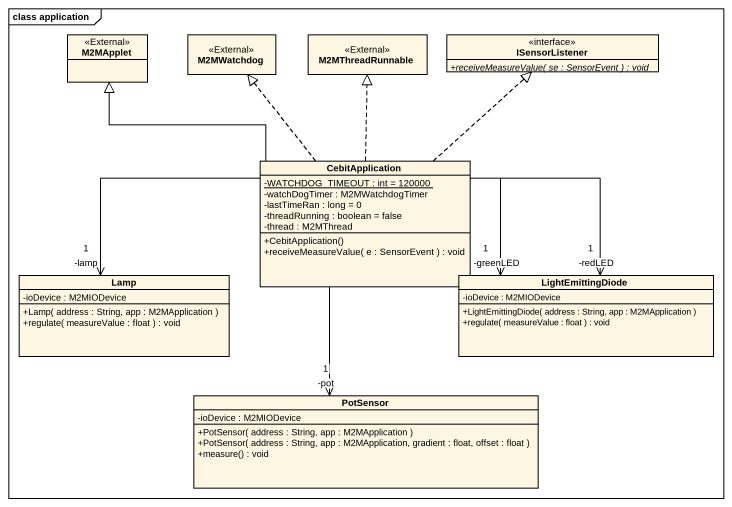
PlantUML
@startuml
mainframe class application
hide circle
hide empty members
skinparam classAttributeIconSize 0
class M2MApplet <<External>>
interface M2MWatchdog <<External>>
interface M2MThreadRunnable <<External>>
interface ISensorListener {
  {abstract} +receiveMeasureValue( se : SensorEvent ) : void
}
class CebitApplication {
  {static} -WATCHDOG_TIMEOUT : int = 120000
  -watchDogTimer : M2MWatchdogTimer
  -lastTimeRan : long = 0
  -threadRunning : boolean = false
  -thread : M2MThread
  +CebitApplication()
  +receiveMeasureValue( e : SensorEvent ) : void
}
class Lamp {
  -ioDevice : M2MIODevice
  +Lamp( address : String, app : M2MApplication )
  +regulate( measureValue : float ) : void
}
class LightEmittingDiode {
  -ioDevice : M2MIODevice
  +LightEmittingDiode( address : String, app : M2MApplication )
  +regulate( measureValue : float ) : void
}
class PotSensor {
  -ioDevice : M2MIODevice
  +PotSensor( address : String, app : M2MApplication )
  +PotSensor( address : String, app : M2MApplication, gradient : float, offset : float )
  +measure() : void
}
CebitApplication -up-|> M2MApplet
CebitApplication .up.|> M2MWatchdog
CebitApplication .up.|> M2MThreadRunnable
CebitApplication .up.|> ISensorListener
CebitApplication -left-> "-lamp\n1" Lamp
CebitApplication -right-> "-greenLED\n1" LightEmittingDiode
CebitApplication -right-> "-redLED\n1" LightEmittingDiode
CebitApplication --> "-pot\n1" PotSensor
@enduml
